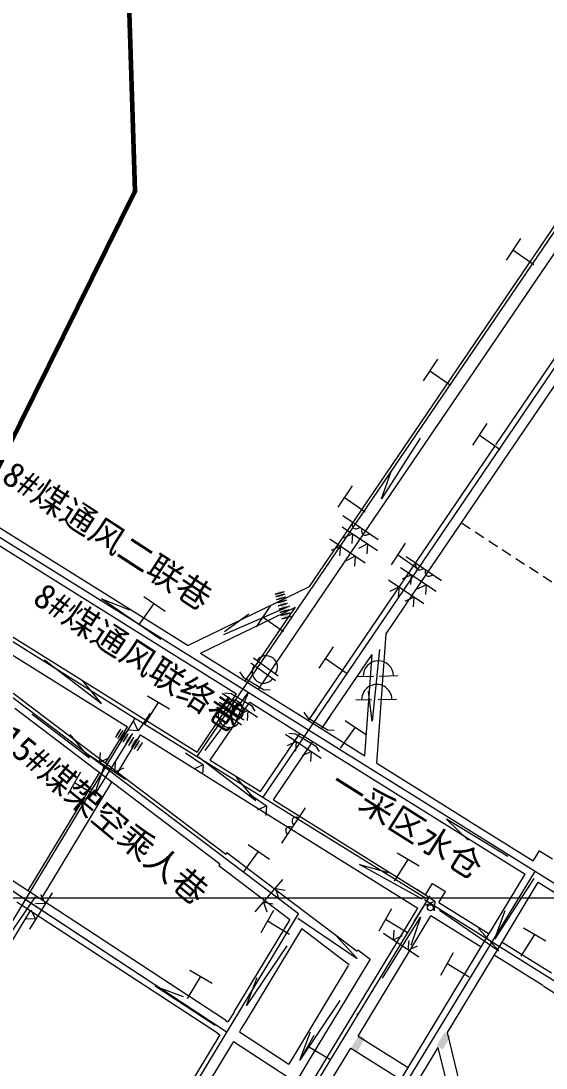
# Model space of a CAD drawing. Header units: inches. Extents: x 19725493 to 19730068, y 4137932 to 4142732.
# Drawn here: x 19728086.4 to 19728263.9, y 4140442.5 to 4140796.5 of the extents above; entities that cross this region are included whole.
import ezdxf

# ---------------------------------------------------------------- set-up
doc = ezdxf.new("R2010")
doc.units = ezdxf.units.IN
doc.header["$MEASUREMENT"] = 0
doc.linetypes.add('虚线', pattern=[0.0045, 0.00175, -0.001, 0.00175])
doc.layers.get('0').update_dxf_attribs({"lineweight": 0})
for name, color, linetype, lineweight in [('主要大巷', 7, 'Continuous', 0), ('保安煤柱', 7, 'Continuous', 0), ('未掘巷道', 7, 'Continuous', 15), ('次要巷道', 7, 'Continuous', 0), ('煤巷', 7, 'Continuous', 0), ('经纬网', 7, 'Continuous', 0), ('通风系统图', 7, 'Continuous', 0), ('防尘', 7, 'Continuous', 0)]:
    doc.layers.add(name, color=color, linetype=linetype, lineweight=lineweight)
doc.layers.add('岩巷', color=30, linetype='Continuous', lineweight=0, true_color=0xff7f00)
doc.styles.add('仿宋', font='')
doc.styles.get('仿宋').set_extended_font_data('仿宋')

# ---------------------------------------------------------------- blocks, each defined once
blk = doc.blocks.new('lr_block_71', base_point=(19728158.67, 4140555.49))
at = {"layer": '通风系统图', "color": 34, "linetype": 'Continuous', "lineweight": 9, "true_color": 0x994c00}
for p, q in [((19728152.61, 4140564.63), (19728160.91, 4140558.59)), ((19728153.49, 4140566.25), (19728161.79, 4140560.21))]:
    blk.add_line(p, q, dxfattribs=at)
for centre, start, end in [((19728157.76, 4140563.14), 323.9552, 143.9552), ((19728156.89, 4140561.52), 143.9552, 323.9552)]:
    blk.add_arc(centre, 3.85, start, end, dxfattribs=at)
blk = doc.blocks.new('栅栏门_1_1')
for points in [[(-1.62, 4.32), (1.76, 4.32), (1.76, 3.84), (-1.62, 3.84)], [(0.9, 4.66), (0.9, -4.9), (-0.69, -4.9), (-0.69, 4.66)], [(-1.62, 3.47), (1.76, 3.47), (1.76, 3), (-1.62, 3)], [(-1.62, 2.44), (1.76, 2.44), (1.76, 1.97), (-1.62, 1.97)], [(-1.62, 1.36), (1.76, 1.36), (1.76, 0.88), (-1.62, 0.88)], [(-1.62, 0.25), (1.76, 0.25), (1.76, -0.23), (-1.62, -0.23)], [(-1.62, -0.9), (1.76, -0.9), (1.76, -1.38), (-1.62, -1.38)], [(-1.62, -2.01), (1.76, -2.01), (1.76, -2.48), (-1.62, -2.48)], [(-1.62, -3.11), (1.76, -3.11), (1.76, -3.59), (-1.62, -3.59)], [(-1.62, -4.31), (1.76, -4.31), (1.76, -4.79), (-1.62, -4.79)]]:
    blk.add_hatch(color=7).paths.add_polyline_path(points, flags=17)
blk = doc.blocks.new('lr_block_95', base_point=(19728170.19, 4140570.41))
at = {"layer": '通风系统图', "color": 34, "linetype": 'Continuous', "lineweight": 9, "true_color": 0x994c00}
for p, q in [((19728165, 4140581.17), (19728173.3, 4140575.13)), ((19728164.13, 4140579.55), (19728172.43, 4140573.51))]:
    blk.add_line(p, q, dxfattribs=at)
for centre, start, end in [((19728169.28, 4140578.06), 323.9552, 143.9552), ((19728168.4, 4140576.44), 143.9552, 323.9552)]:
    blk.add_arc(centre, 3.85, start, end, dxfattribs=at)

msp = doc.modelspace()

# ---------------------------------------------------------------- hatches: boundary and pattern name
at = {"layer": '通风系统图', "true_color": 0xff0000}
for points in [[(19728200.62, 4140453.75), (19728197.97, 4140449.27), (19728200.08, 4140448.02), (19728202.73, 4140452.5)], [(19728229.54, 4140454.51), (19728226.89, 4140450.03), (19728229, 4140448.78), (19728231.65, 4140453.26)]]:
    msp.add_hatch(color=1, dxfattribs=at).paths.add_polyline_path(points, flags=17)

# ---------------------------------------------------------------- linework, layer by layer
at = {"color": 7, "linetype": '虚线', "ltscale": 2000}
msp.add_line((19728235.28, 4140626.79), (19728394.34, 4140523.53), dxfattribs=at)
at = {"layer": '保安煤柱', "color": 1, "lineweight": 60, "true_color": 0xff0000, "flags": 128}
msp.add_lwpolyline([(19728059, 4140987), (19727660, 4140967), (19727685, 4140772), (19727564, 4140690), (19727674, 4140339), (19727994, 4140372), (19727989, 4140464), (19728125, 4140739), (19728122, 4140835), (19728059, 4140987)], dxfattribs=at)
at = {"layer": '岩巷', "lineweight": 9}
for p, q in [((19728042.54, 4140600.58), (19728086.97, 4140566.88)), ((19728086.61, 4140567.15), (19728155.64, 4140514.8)), ((19728084.31, 4140564.13), (19728153.66, 4140511.53)), ((19728156, 4140515.4), (19728177.68, 4140498.96)), ((19728153.3, 4140510.93), (19728174.97, 4140494.49)), ((19728177.68, 4140498.96), (19728184.07, 4140494.11)), ((19728174.97, 4140494.49), (19728177.3, 4140492.72)), ((19728184.07, 4140494.11), (19728194.49, 4140486.2)), ((19728181.36, 4140489.64), (19728191.35, 4140482.06)), ((19728194.49, 4140486.2), (19728196.5, 4140484.69)), ((19728191.35, 4140482.06), (19728193.35, 4140480.54)), ((19728196.5, 4140484.69), (19728200.02, 4140482.01)), ((19728200.3, 4140482.47), (19728204.46, 4140479.31)), ((19728193.35, 4140480.54), (19728197.31, 4140477.54))]:
    msp.add_line(p, q, dxfattribs=at)
at = {"layer": '岩巷', "lineweight": 9, "flags": 128}
for points in [[(19728156, 4140515.4), (19728155.64, 4140514.8)], [(19728153.66, 4140511.53), (19728153.3, 4140510.93)], [(19728177.29, 4140492.73), (19728158.37, 4140461.5)], [(19728181.36, 4140489.64), (19728162.62, 4140458.72)], [(19728200.3, 4140482.47), (19728200.02, 4140482.01)], [(19728204.46, 4140479.31), (19728193.74, 4140461.61)], [(19728197.06, 4140477.12), (19728189.38, 4140464.45)], [(19728189.38, 4140464.45), (19728180.86, 4140450.38)], [(19728193.74, 4140461.61), (19728185.21, 4140447.53)], [(19728160.24, 4140454.78), (19728176.92, 4140443.87)], [(19728158.27, 4140451.53), (19728179.3, 4140437.78)], [(19728180.86, 4140450.38), (19728176.92, 4140443.87)], [(19728185.21, 4140447.53), (19728179.3, 4140437.78)]]:
    msp.add_lwpolyline(points, dxfattribs=at)
at = {"layer": '未掘巷道', "color": 7, "lineweight": 0}
msp.add_circle((19728224.79, 4140496.71), 1, dxfattribs=at)
at = {"layer": '煤巷', "lineweight": 9}
for p, q in [((19728251.2, 4140650.25), (19728366.14, 4140819.59)), ((19728246.9, 4140653.17), (19728358.54, 4140817.66)), ((19728193.87, 4140619.91), (19728274.1, 4140738.12)), ((19728198.17, 4140616.99), (19728278.4, 4140735.2)), ((19728214.72, 4140605.76), (19728246.79, 4140653.01)), ((19728219.02, 4140602.84), (19728251.2, 4140650.25)), ((19728181.85, 4140592.95), (19728198.17, 4140616.99)), ((19728183.97, 4140605.34), (19728193.87, 4140619.91)), ((19728142.85, 4140585.42), (19728183.97, 4140605.34)), ((19728183.63, 4140559.96), (19728214.72, 4140605.76)), ((19728209.85, 4140589.33), (19728219.02, 4140602.84)), ((19728147.06, 4140582.8), (19728179.25, 4140598.38)), ((19728162.24, 4140573.32), (19728177.44, 4140595.71)), ((19728177.44, 4140595.71), (19728179.25, 4140598.38)), ((19728166.65, 4140570.56), (19728181.85, 4140592.95)), ((19728206.66, 4140545.58), (19728209.85, 4140589.33)), ((19728188.04, 4140557.2), (19728205.13, 4140582.38)), ((19728202.63, 4140548.09), (19728205.13, 4140582.38)), ((19728145.94, 4140549.3), (19728159.32, 4140569.01)), ((19728150.36, 4140546.55), (19728163.73, 4140566.25)), ((19728167.33, 4140535.95), (19728180.71, 4140555.65)), ((19728171.75, 4140533.19), (19728185.12, 4140552.9)), ((19728260.21, 4140513.58), (19728261.65, 4140515.96)), ((19728259.58, 4140512.54), (19728260.21, 4140513.58)), ((19728243.57, 4140486.12), (19728256.88, 4140508.09)), ((19728248.02, 4140483.43), (19728261.29, 4140505.34)), ((19728191.93, 4140400.88), (19728243.58, 4140486.12)), ((19728230.54, 4140454.57), (19728248.02, 4140483.43)), ((19728262.95, 4140470.29), (19728316.66, 4140436.75)), ((19728236.37, 4140430.83), (19728230.54, 4140454.57)), ((19728196.38, 4140398.18), (19728227.46, 4140449.49)), ((19728231.26, 4140434.02), (19728227.46, 4140449.49))]:
    msp.add_line(p, q, dxfattribs=at)
at = {"layer": '煤巷', "color": 98, "lineweight": 9, "true_color": 0x003300}
for p, q in [((19728183.63, 4140559.96), (19728186.26, 4140563.84)), ((19728188.04, 4140557.2), (19728190.68, 4140561.08))]:
    msp.add_line(p, q, dxfattribs=at)
at = {"layer": '煤巷', "lineweight": 9, "flags": 128}
for points in [[(19728048.37, 4140644.42), (19728142.89, 4140585.4)], [(19728061.72, 4140629.95), (19728139.96, 4140581.09)], [(19728048.71, 4140610.02), (19728145.94, 4140549.3)], [(19728045.86, 4140605.66), (19728122.4, 4140557.87)], [(19728139.96, 4140581.09), (19728159.32, 4140569.01)], [(19728147.06, 4140582.8), (19728183.63, 4140559.96)], [(19728160.33, 4140576.52), (19728161.52, 4140574.63), (19728168.38, 4140570.51), (19728170.61, 4140570.34)], [(19728155.24, 4140569.34), (19728157.46, 4140569.17), (19728164.32, 4140565.04), (19728165.52, 4140563.15)], [(19728163.73, 4140566.25), (19728180.71, 4140555.65)], [(19728182.03, 4140562.88), (19728183.22, 4140560.99), (19728190.08, 4140556.86), (19728192.31, 4140556.69)], [(19728183.63, 4140559.96), (19728202.63, 4140548.09)], [(19728114.99, 4140545.63), (19728122.4, 4140557.87)], [(19728119.15, 4140542.47), (19728126.85, 4140555.18)], [(19728126.81, 4140555.12), (19728169.35, 4140528.56)], [(19728176.94, 4140555.69), (19728179.17, 4140555.52), (19728186.02, 4140551.39), (19728187.22, 4140549.51)], [(19728180.71, 4140555.65), (19728234.92, 4140521.8)], [(19728150.36, 4140546.55), (19728167.33, 4140535.95)], [(19728088.77, 4140502.35), (19728113.01, 4140542.36)], [(19728206.66, 4140545.58), (19728237.67, 4140526.21)], [(19728093.21, 4140499.65), (19728117.17, 4140539.2)], [(19728155.51, 4140458.71), (19728042.16, 4140532.81)], [(19728171.75, 4140533.19), (19728223.2, 4140501.06)], [(19728169.35, 4140528.56), (19728220.51, 4140496.61)], [(19728237.84, 4140526.11), (19728259.58, 4140512.54)], [(19728234.92, 4140521.8), (19728256.88, 4140508.09)], [(19728261.65, 4140515.96), (19728266.06, 4140513.2)], [(19728223.2, 4140501.06), (19728225.56, 4140504.95)], [(19728225.56, 4140504.95), (19728229.97, 4140502.2)], [(19728261.23, 4140505.38), (19728278.25, 4140494.75)], [(19728227.69, 4140498.44), (19728229.97, 4140502.2)], [(19728152.81, 4140454.25), (19728085.03, 4140498.57)], [(19728184.59, 4140437.34), (19728220.51, 4140496.61)], [(19728227.69, 4140498.44), (19728244.63, 4140487.86)], [(19728047.45, 4140426.06), (19728089.58, 4140495.59)], [(19728200.36, 4140453.32), (19728225, 4140493.99)], [(19728241.93, 4140483.41), (19728225, 4140493.99)], [(19728249.04, 4140485.11), (19728265.7, 4140474.7)], [(19728262.78, 4140470.4), (19728246.34, 4140480.66)], [(19728158.47, 4140461.43), (19728156.56, 4140458.5)], [(19728155.51, 4140458.71), (19728156.35, 4140458.16)], [(19728156.56, 4140458.5), (19728156.35, 4140458.16)], [(19728162.63, 4140458.72), (19728160.9, 4140455.87)], [(19728153.65, 4140453.71), (19728129.73, 4140414.22)], [(19728152.81, 4140454.26), (19728153.65, 4140453.71)], [(19728160.9, 4140455.87), (19728160.24, 4140454.78)], [(19728158.27, 4140451.53), (19728134.07, 4140411.59)], [(19728200.36, 4140453.32), (19728217.29, 4140442.74)], [(19728189.04, 4140434.64), (19728197.87, 4140449.21)], [(19728197.87, 4140449.21), (19728214.81, 4140438.64)]]:
    msp.add_lwpolyline(points, dxfattribs=at)
at = {"layer": '煤巷', "color": 18, "lineweight": 9, "true_color": 0x260000, "flags": 128}
msp.add_lwpolyline([(19728200.4, 4140460.55), (19728199.91, 4140460.87)], dxfattribs=at)
at = {"layer": '经纬网', "color": 18, "lineweight": 9, "true_color": 0x260000, "flags": 128}
msp.add_lwpolyline([(19725999.81, 4140500), (19730000, 4140500)], dxfattribs=at)
at = {"layer": '通风系统图', "color": 5, "linetype": 'Continuous', "lineweight": 20, "true_color": 0x0000ff}
for p, q in [((19728221.4, 4140655.42), (19728208.25, 4140634.98)), ((19728208.25, 4140634.98), (19728211.68, 4140644.54)), ((19728113.66, 4140601.12), (19728123.12, 4140597.4)), ((19728133.69, 4140587.35), (19728113.66, 4140601.12)), ((19728177.17, 4140598.64), (19728154.85, 4140589.01)), ((19728155.23, 4140590.05), (19728163.41, 4140596.07)), ((19728230.28, 4140526.63), (19728237.55, 4140519.53)), ((19728251.04, 4140514), (19728230.28, 4140526.63)), ((19728259.76, 4140506.64), (19728246.61, 4140486.2)), ((19728246.61, 4140486.2), (19728250.04, 4140495.76))]:
    msp.add_line(p, q, dxfattribs=at)
at = {"layer": '通风系统图', "color": 1, "linetype": 'Continuous', "lineweight": 20, "true_color": 0xff0000}
for p, q in [((19728207.59, 4140583.98), (19728205.18, 4140559.8)), ((19728094.36, 4140580.51), (19728113.68, 4140565.76)), ((19728113.68, 4140565.76), (19728107.2, 4140573.59)), ((19728148.67, 4140549.89), (19728163.25, 4140569.33)), ((19728163.25, 4140569.33), (19728159.15, 4140560.04)), ((19728205.18, 4140559.8), (19728203.88, 4140569.87)), ((19728090.21, 4140562.15), (19728109.53, 4140547.4)), ((19728109.53, 4140547.4), (19728103.05, 4140555.23)), ((19728124.09, 4140555.57), (19728111.31, 4140534.9)), ((19728146.46, 4140547.72), (19728165.78, 4140532.97)), ((19728111.31, 4140534.9), (19728114.57, 4140544.53)), ((19728165.78, 4140532.97), (19728159.3, 4140540.79)), ((19728200.79, 4140511.38), (19728210.56, 4140508.59)), ((19728222.06, 4140499.6), (19728200.79, 4140511.38)), ((19728091.17, 4140500.39), (19728077.51, 4140480.28)), ((19728179.97, 4140493.22), (19728200.04, 4140479.51)), ((19728208.67, 4140472.88), (19728221.43, 4140493.56)), ((19728221.43, 4140493.56), (19728218.19, 4140483.94)), ((19728227.87, 4140495.88), (19728247.94, 4140482.17)), ((19728247.94, 4140482.17), (19728241.06, 4140489.65)), ((19728200.04, 4140479.51), (19728193.16, 4140486.98)), ((19728176.24, 4140483.85), (19728162.69, 4140463.67)), ((19728162.69, 4140463.67), (19728166.31, 4140473.17)), ((19728131.74, 4140470.2), (19728141.27, 4140466.67)), ((19728152.04, 4140456.84), (19728131.74, 4140470.2)), ((19728194.22, 4140465.38), (19728180.67, 4140445.21)), ((19728180.67, 4140445.21), (19728184.28, 4140454.7))]:
    msp.add_line(p, q, dxfattribs=at)
at = {"layer": '通风系统图', "color": 34, "linetype": 'Continuous', "lineweight": 5, "true_color": 0x994c00}
for p, q in [((19728200.18, 4140574.87), (19728205.54, 4140575)), ((19728207.63, 4140575.05), (19728213.82, 4140575.2)), ((19728199.66, 4140566.95), (19728205.02, 4140567.06)), ((19728207.12, 4140567.1), (19728213.31, 4140567.22))]:
    msp.add_line(p, q, dxfattribs=at)
for centre, start, end in [((19728207.21, 4140575.04), 1.4097, 181.4097), ((19728206.69, 4140567.09), 1.1236, 181.1236)]:
    msp.add_arc(centre, 5.12, start, end, dxfattribs=at)
at = {"layer": '防尘', "color": 5, "linetype": 'Continuous', "lineweight": 15, "true_color": 0x0000ff}
for p, q in [((19728145.98, 4140547.88), (19728868.14, 4141608.83)), ((19728145.98, 4140547.88), (19728868.14, 4141608.83)), ((19728145.98, 4140547.88), (19728868.14, 4141608.83)), ((19728145.98, 4140547.88), (19728868.14, 4141608.83)), ((19728168.23, 4140534.14), (19728890.35, 4141597.83)), ((19728168.23, 4140534.14), (19728890.35, 4141597.83)), ((19728168.23, 4140534.14), (19728890.35, 4141597.83)), ((19728168.23, 4140534.14), (19728890.35, 4141597.83))]:
    msp.add_line(p, q, dxfattribs=at)
at = {"layer": '防尘', "color": 36, "linetype": 'Continuous', "lineweight": 15, "true_color": 0x7f3f00}
for p, q in [((19728155.82, 4140454.72), (19727211.6, 4141074.84)), ((19728155.82, 4140454.72), (19727211.6, 4141074.84)), ((19728155.82, 4140454.72), (19727211.6, 4141074.84)), ((19728155.82, 4140454.72), (19727211.6, 4141074.84)), ((19728180.2, 4140494.63), (19727899.55, 4140706.58)), ((19728180.2, 4140494.63), (19727899.55, 4140706.58)), ((19728180.2, 4140494.63), (19727899.55, 4140706.58)), ((19728180.2, 4140494.63), (19727899.55, 4140706.58)), ((19727976.51, 4140685.96), (19728517.34, 4140348.74)), ((19727976.51, 4140685.96), (19728517.34, 4140348.74)), ((19727976.51, 4140685.96), (19728517.34, 4140348.74)), ((19727976.51, 4140685.96), (19728517.34, 4140348.74)), ((19728124.87, 4140560.68), (19727960.83, 4140663.64)), ((19728124.87, 4140560.68), (19727960.83, 4140663.64)), ((19728124.87, 4140560.68), (19727960.83, 4140663.64)), ((19728124.87, 4140560.68), (19727960.83, 4140663.64)), ((19727800.21, 4140023.58), (19728124.94, 4140560.63)), ((19727800.21, 4140023.58), (19728124.94, 4140560.63)), ((19727800.21, 4140023.58), (19728124.94, 4140560.63)), ((19727800.21, 4140023.58), (19728124.94, 4140560.63)), ((19728223.46, 4140499.77), (19728124.4, 4140560.97)), ((19728223.46, 4140499.77), (19728124.4, 4140560.97)), ((19728223.46, 4140499.77), (19728124.4, 4140560.97)), ((19728223.46, 4140499.77), (19728124.4, 4140560.97)), ((19728105.67, 4140255.51), (19728260.29, 4140509.22)), ((19728105.67, 4140255.51), (19728260.29, 4140509.22)), ((19728105.67, 4140255.51), (19728260.29, 4140509.22)), ((19728105.67, 4140255.51), (19728260.29, 4140509.22)), ((19728224.66, 4140500.69), (19727897.41, 4139962.8)), ((19728224.66, 4140500.69), (19727897.41, 4139962.8)), ((19728224.66, 4140500.69), (19727897.41, 4139962.8)), ((19728224.66, 4140500.69), (19727897.41, 4139962.8)), ((19728222.86, 4140499.44), (19728563.16, 4140285.93)), ((19728222.86, 4140499.44), (19728563.16, 4140285.93)), ((19728222.86, 4140499.44), (19728563.16, 4140285.93)), ((19728222.86, 4140499.44), (19728563.16, 4140285.93)), ((19727673.33, 4139656.96), (19728180.2, 4140494.63)), ((19727673.33, 4139656.96), (19728180.2, 4140494.63)), ((19727673.33, 4139656.96), (19728180.2, 4140494.63)), ((19727673.33, 4139656.96), (19728180.2, 4140494.63))]:
    msp.add_line(p, q, dxfattribs=at)
at = {"layer": '防尘', "color": 7, "linetype": 'Continuous', "lineweight": 15}
for p, q in [((19728250.56, 4140715.69), (19728255.37, 4140722.96)), ((19728250.56, 4140715.69), (19728255.37, 4140722.96)), ((19728250.56, 4140715.69), (19728255.37, 4140722.96)), ((19728250.56, 4140715.69), (19728255.37, 4140722.96)), ((19728259.72, 4140714.04), (19728252.62, 4140719.01)), ((19728259.72, 4140714.04), (19728252.62, 4140719.01)), ((19728259.72, 4140714.04), (19728252.62, 4140719.01)), ((19728259.72, 4140714.04), (19728252.62, 4140719.01)), ((19728222.5, 4140674.89), (19728227.31, 4140682.16)), ((19728222.5, 4140674.89), (19728227.31, 4140682.16)), ((19728222.5, 4140674.89), (19728227.31, 4140682.16)), ((19728222.5, 4140674.89), (19728227.31, 4140682.16)), ((19728231.66, 4140673.24), (19728224.56, 4140678.21)), ((19728231.66, 4140673.24), (19728224.56, 4140678.21)), ((19728231.66, 4140673.24), (19728224.56, 4140678.21)), ((19728231.66, 4140673.24), (19728224.56, 4140678.21)), ((19728239.21, 4140653.14), (19728244.03, 4140660.41)), ((19728239.21, 4140653.14), (19728244.03, 4140660.41)), ((19728239.21, 4140653.14), (19728244.03, 4140660.41)), ((19728239.21, 4140653.14), (19728244.03, 4140660.41)), ((19728248.38, 4140651.49), (19728241.28, 4140656.46)), ((19728248.38, 4140651.49), (19728241.28, 4140656.46)), ((19728248.38, 4140651.49), (19728241.28, 4140656.46)), ((19728248.38, 4140651.49), (19728241.28, 4140656.46)), ((19728193.62, 4140632.1), (19728198.43, 4140639.37)), ((19728193.62, 4140632.1), (19728198.43, 4140639.37)), ((19728193.62, 4140632.1), (19728198.43, 4140639.37)), ((19728193.62, 4140632.1), (19728198.43, 4140639.37)), ((19728202.78, 4140630.45), (19728195.68, 4140635.42)), ((19728202.78, 4140630.45), (19728195.68, 4140635.42)), ((19728202.78, 4140630.45), (19728195.68, 4140635.42)), ((19728202.78, 4140630.45), (19728195.68, 4140635.42)), ((19728195.2, 4140629.31), (19728207.12, 4140621.23)), ((19728195.2, 4140629.31), (19728207.12, 4140621.23)), ((19728195.2, 4140629.31), (19728207.12, 4140621.23)), ((19728195.2, 4140629.31), (19728207.12, 4140621.23)), ((19728194.93, 4140625.54), (19728206.89, 4140617.53)), ((19728194.93, 4140625.54), (19728206.89, 4140617.53)), ((19728194.93, 4140625.54), (19728206.89, 4140617.53)), ((19728194.93, 4140625.54), (19728206.89, 4140617.53)), ((19728190.77, 4140621.38), (19728202.74, 4140613.37)), ((19728190.77, 4140621.38), (19728202.74, 4140613.37)), ((19728190.77, 4140621.38), (19728202.74, 4140613.37)), ((19728190.77, 4140621.38), (19728202.74, 4140613.37)), ((19728198.53, 4140623.13), (19728195.42, 4140621.65)), ((19728198.53, 4140623.13), (19728195.42, 4140621.65)), ((19728198.53, 4140623.13), (19728195.42, 4140621.65)), ((19728198.53, 4140623.13), (19728195.42, 4140621.65)), ((19728198.53, 4140623.13), (19728198.29, 4140619.84)), ((19728198.53, 4140623.13), (19728198.29, 4140619.84)), ((19728198.53, 4140623.13), (19728198.29, 4140619.84)), ((19728198.53, 4140623.13), (19728198.29, 4140619.84)), ((19728194.38, 4140618.98), (19728191.27, 4140617.5)), ((19728194.38, 4140618.98), (19728191.27, 4140617.5)), ((19728194.38, 4140618.98), (19728191.27, 4140617.5)), ((19728194.38, 4140618.98), (19728191.27, 4140617.5)), ((19728194.38, 4140618.98), (19728194.13, 4140615.69)), ((19728194.38, 4140618.98), (19728194.13, 4140615.69)), ((19728194.38, 4140618.98), (19728194.13, 4140615.69)), ((19728194.38, 4140618.98), (19728194.13, 4140615.69)), ((19728203.58, 4140619.69), (19728200.47, 4140618.2)), ((19728203.58, 4140619.69), (19728200.47, 4140618.2)), ((19728203.58, 4140619.69), (19728200.47, 4140618.2)), ((19728203.58, 4140619.69), (19728200.47, 4140618.2)), ((19728203.58, 4140619.69), (19728203.34, 4140616.39)), ((19728203.58, 4140619.69), (19728203.34, 4140616.39)), ((19728203.58, 4140619.69), (19728203.34, 4140616.39)), ((19728203.58, 4140619.69), (19728203.34, 4140616.39)), ((19728211.62, 4140612.69), (19728216.43, 4140619.96)), ((19728211.62, 4140612.69), (19728216.43, 4140619.96)), ((19728211.62, 4140612.69), (19728216.43, 4140619.96)), ((19728211.62, 4140612.69), (19728216.43, 4140619.96)), ((19728199.43, 4140615.53), (19728196.32, 4140614.05)), ((19728199.43, 4140615.53), (19728196.32, 4140614.05)), ((19728199.43, 4140615.53), (19728196.32, 4140614.05)), ((19728199.43, 4140615.53), (19728196.32, 4140614.05)), ((19728199.43, 4140615.53), (19728199.19, 4140612.24)), ((19728199.43, 4140615.53), (19728199.19, 4140612.24)), ((19728199.43, 4140615.53), (19728199.19, 4140612.24)), ((19728199.43, 4140615.53), (19728199.19, 4140612.24)), ((19728220.78, 4140611.04), (19728213.68, 4140616.01)), ((19728220.78, 4140611.04), (19728213.68, 4140616.01)), ((19728220.78, 4140611.04), (19728213.68, 4140616.01)), ((19728220.78, 4140611.04), (19728213.68, 4140616.01)), ((19728216.65, 4140615.45), (19728228.58, 4140607.38)), ((19728216.65, 4140615.45), (19728228.58, 4140607.38)), ((19728216.65, 4140615.45), (19728228.58, 4140607.38)), ((19728216.65, 4140615.45), (19728228.58, 4140607.38)), ((19728214.76, 4140611.71), (19728226.73, 4140603.7)), ((19728214.76, 4140611.71), (19728226.73, 4140603.7)), ((19728214.76, 4140611.71), (19728226.73, 4140603.7)), ((19728214.76, 4140611.71), (19728226.73, 4140603.7)), ((19728210.61, 4140607.55), (19728222.58, 4140599.55)), ((19728210.61, 4140607.55), (19728222.58, 4140599.55)), ((19728210.61, 4140607.55), (19728222.58, 4140599.55)), ((19728210.61, 4140607.55), (19728222.58, 4140599.55)), ((19728218.36, 4140609.31), (19728215.26, 4140607.83)), ((19728218.36, 4140609.31), (19728215.26, 4140607.83)), ((19728218.36, 4140609.31), (19728215.26, 4140607.83)), ((19728218.36, 4140609.31), (19728215.26, 4140607.83)), ((19728218.36, 4140609.31), (19728218.12, 4140606.01)), ((19728218.36, 4140609.31), (19728218.12, 4140606.01)), ((19728218.36, 4140609.31), (19728218.12, 4140606.01)), ((19728218.36, 4140609.31), (19728218.12, 4140606.01)), ((19728214.21, 4140605.15), (19728211.1, 4140603.67)), ((19728214.21, 4140605.15), (19728211.1, 4140603.67)), ((19728214.21, 4140605.15), (19728211.1, 4140603.67)), ((19728214.21, 4140605.15), (19728211.1, 4140603.67)), ((19728214.21, 4140605.15), (19728213.97, 4140601.86)), ((19728214.21, 4140605.15), (19728213.97, 4140601.86)), ((19728214.21, 4140605.15), (19728213.97, 4140601.86)), ((19728214.21, 4140605.15), (19728213.97, 4140601.86)), ((19728223.41, 4140605.86), (19728220.31, 4140604.38)), ((19728223.41, 4140605.86), (19728220.31, 4140604.38)), ((19728223.41, 4140605.86), (19728220.31, 4140604.38)), ((19728223.41, 4140605.86), (19728220.31, 4140604.38)), ((19728223.41, 4140605.86), (19728223.17, 4140602.57)), ((19728223.41, 4140605.86), (19728223.17, 4140602.57)), ((19728223.41, 4140605.86), (19728223.17, 4140602.57)), ((19728223.41, 4140605.86), (19728223.17, 4140602.57)), ((19728126.43, 4140592.55), (19728131.49, 4140599.58)), ((19728126.43, 4140592.55), (19728131.49, 4140599.58)), ((19728126.43, 4140592.55), (19728131.49, 4140599.58)), ((19728126.43, 4140592.55), (19728131.49, 4140599.58)), ((19728127.99, 4140601.9), (19728135.2, 4140597)), ((19728127.99, 4140601.9), (19728135.2, 4140597)), ((19728127.99, 4140601.9), (19728135.2, 4140597)), ((19728127.99, 4140601.9), (19728135.2, 4140597)), ((19728166.02, 4140591.65), (19728170.84, 4140598.92)), ((19728166.02, 4140591.65), (19728170.84, 4140598.92)), ((19728166.02, 4140591.65), (19728170.84, 4140598.92)), ((19728166.02, 4140591.65), (19728170.84, 4140598.92)), ((19728219.26, 4140601.7), (19728216.16, 4140600.22)), ((19728219.26, 4140601.7), (19728216.16, 4140600.22)), ((19728219.26, 4140601.7), (19728216.16, 4140600.22)), ((19728219.26, 4140601.7), (19728216.16, 4140600.22)), ((19728219.26, 4140601.7), (19728219.02, 4140598.41)), ((19728219.26, 4140601.7), (19728219.02, 4140598.41)), ((19728219.26, 4140601.7), (19728219.02, 4140598.41)), ((19728219.26, 4140601.7), (19728219.02, 4140598.41)), ((19728175.19, 4140590), (19728168.09, 4140594.97)), ((19728175.19, 4140590), (19728168.09, 4140594.97)), ((19728175.19, 4140590), (19728168.09, 4140594.97)), ((19728175.19, 4140590), (19728168.09, 4140594.97)), ((19728187.21, 4140577.65), (19728192.03, 4140584.92)), ((19728187.21, 4140577.65), (19728192.03, 4140584.92)), ((19728187.21, 4140577.65), (19728192.03, 4140584.92)), ((19728187.21, 4140577.65), (19728192.03, 4140584.92)), ((19728196.37, 4140576), (19728189.28, 4140580.97)), ((19728196.37, 4140576), (19728189.28, 4140580.97)), ((19728196.37, 4140576), (19728189.28, 4140580.97)), ((19728196.37, 4140576), (19728189.28, 4140580.97)), ((19728129.16, 4140568.33), (19728136.67, 4140563.92)), ((19728129.16, 4140568.33), (19728136.67, 4140563.92)), ((19728129.16, 4140568.33), (19728136.67, 4140563.92)), ((19728129.16, 4140568.33), (19728136.67, 4140563.92)), ((19728154.42, 4140569.2), (19728166.39, 4140561.19)), ((19728154.42, 4140569.2), (19728166.39, 4140561.19)), ((19728154.42, 4140569.2), (19728166.39, 4140561.19)), ((19728154.42, 4140569.2), (19728166.39, 4140561.19)), ((19728128.34, 4140558.77), (19728132.92, 4140566.13)), ((19728128.34, 4140558.77), (19728132.92, 4140566.13)), ((19728128.34, 4140558.77), (19728132.92, 4140566.13)), ((19728128.34, 4140558.77), (19728132.92, 4140566.13)), ((19728158.02, 4140566.79), (19728154.92, 4140565.31)), ((19728158.02, 4140566.79), (19728154.92, 4140565.31)), ((19728158.02, 4140566.79), (19728154.92, 4140565.31)), ((19728158.02, 4140566.79), (19728154.92, 4140565.31)), ((19728158.02, 4140566.79), (19728157.78, 4140563.5)), ((19728158.02, 4140566.79), (19728157.78, 4140563.5)), ((19728158.02, 4140566.79), (19728157.78, 4140563.5)), ((19728158.02, 4140566.79), (19728157.78, 4140563.5)), ((19728130.09, 4140562.47), (19728126.06, 4140556.51)), ((19728130.09, 4140562.47), (19728126.06, 4140556.51)), ((19728130.09, 4140562.47), (19728126.06, 4140556.51)), ((19728130.09, 4140562.47), (19728126.06, 4140556.51)), ((19728163.08, 4140563.35), (19728159.97, 4140561.87)), ((19728163.08, 4140563.35), (19728159.97, 4140561.87)), ((19728163.08, 4140563.35), (19728159.97, 4140561.87)), ((19728163.08, 4140563.35), (19728159.97, 4140561.87)), ((19728163.08, 4140563.35), (19728162.83, 4140560.05)), ((19728163.08, 4140563.35), (19728162.83, 4140560.05)), ((19728163.08, 4140563.35), (19728162.83, 4140560.05)), ((19728163.08, 4140563.35), (19728162.83, 4140560.05)), ((19728196.03, 4140560.04), (19728203.24, 4140555.14)), ((19728196.03, 4140560.04), (19728203.24, 4140555.14)), ((19728196.03, 4140560.04), (19728203.24, 4140555.14)), ((19728196.03, 4140560.04), (19728203.24, 4140555.14)), ((19728126.06, 4140556.52), (19728122.77, 4140556.78)), ((19728126.06, 4140556.52), (19728122.77, 4140556.78)), ((19728126.06, 4140556.52), (19728122.77, 4140556.78)), ((19728126.06, 4140556.52), (19728122.77, 4140556.78)), ((19728126.06, 4140556.52), (19728124.6, 4140559.63)), ((19728126.06, 4140556.52), (19728124.6, 4140559.63)), ((19728126.06, 4140556.52), (19728124.6, 4140559.63)), ((19728126.06, 4140556.52), (19728124.6, 4140559.63)), ((19728194.46, 4140550.69), (19728199.53, 4140557.72)), ((19728194.46, 4140550.69), (19728199.53, 4140557.72)), ((19728194.46, 4140550.69), (19728199.53, 4140557.72)), ((19728194.46, 4140550.69), (19728199.53, 4140557.72)), ((19728175.87, 4140555.34), (19728187.84, 4140547.33)), ((19728175.87, 4140555.34), (19728187.84, 4140547.33)), ((19728175.87, 4140555.34), (19728187.84, 4140547.33)), ((19728175.87, 4140555.34), (19728187.84, 4140547.33)), ((19728179.48, 4140552.94), (19728176.37, 4140551.46)), ((19728179.48, 4140552.94), (19728176.37, 4140551.46)), ((19728179.48, 4140552.94), (19728176.37, 4140551.46)), ((19728179.48, 4140552.94), (19728176.37, 4140551.46)), ((19728179.48, 4140552.94), (19728179.23, 4140549.65)), ((19728179.48, 4140552.94), (19728179.23, 4140549.65)), ((19728179.48, 4140552.94), (19728179.23, 4140549.65)), ((19728179.48, 4140552.94), (19728179.23, 4140549.65)), ((19728113.05, 4140545.94), (19728113.3, 4140549.23)), ((19728113.05, 4140545.94), (19728113.3, 4140549.23)), ((19728113.05, 4140545.94), (19728113.3, 4140549.23)), ((19728113.05, 4140545.94), (19728113.3, 4140549.23)), ((19728184.53, 4140549.49), (19728181.42, 4140548.01)), ((19728184.53, 4140549.49), (19728181.42, 4140548.01)), ((19728184.53, 4140549.49), (19728181.42, 4140548.01)), ((19728184.53, 4140549.49), (19728181.42, 4140548.01)), ((19728184.53, 4140549.49), (19728184.29, 4140546.2)), ((19728184.53, 4140549.49), (19728184.29, 4140546.2)), ((19728184.53, 4140549.49), (19728184.29, 4140546.2)), ((19728184.53, 4140549.49), (19728184.29, 4140546.2)), ((19728121.71, 4140540.09), (19728109.74, 4140548.1)), ((19728121.71, 4140540.09), (19728109.74, 4140548.1)), ((19728121.71, 4140540.09), (19728109.74, 4140548.1)), ((19728121.71, 4140540.09), (19728109.74, 4140548.1)), ((19728113.05, 4140545.94), (19728116.16, 4140547.42)), ((19728113.05, 4140545.94), (19728116.16, 4140547.42)), ((19728113.05, 4140545.94), (19728116.16, 4140547.42)), ((19728113.05, 4140545.94), (19728116.16, 4140547.42)), ((19728118.1, 4140542.49), (19728118.35, 4140545.78)), ((19728118.1, 4140542.49), (19728118.35, 4140545.78)), ((19728118.1, 4140542.49), (19728118.35, 4140545.78)), ((19728118.1, 4140542.49), (19728118.35, 4140545.78)), ((19728142.05, 4140549.08), (19728148.01, 4140545.05)), ((19728142.05, 4140549.08), (19728148.01, 4140545.05)), ((19728142.05, 4140549.08), (19728148.01, 4140545.05)), ((19728142.05, 4140549.08), (19728148.01, 4140545.05)), ((19728102.36, 4140535.1), (19728106.65, 4140542.69)), ((19728102.36, 4140535.1), (19728106.65, 4140542.69)), ((19728102.36, 4140535.1), (19728106.65, 4140542.69)), ((19728102.36, 4140535.1), (19728106.65, 4140542.69)), ((19728118.1, 4140542.49), (19728121.21, 4140543.97)), ((19728118.1, 4140542.49), (19728121.21, 4140543.97)), ((19728118.1, 4140542.49), (19728121.21, 4140543.97)), ((19728118.1, 4140542.49), (19728121.21, 4140543.97)), ((19728148, 4140545.05), (19728144.89, 4140543.59)), ((19728148, 4140545.05), (19728144.89, 4140543.59)), ((19728148, 4140545.05), (19728144.89, 4140543.59)), ((19728148, 4140545.05), (19728144.89, 4140543.59)), ((19728148, 4140545.05), (19728147.74, 4140541.76)), ((19728148, 4140545.05), (19728147.74, 4140541.76)), ((19728148, 4140545.05), (19728147.74, 4140541.76)), ((19728148, 4140545.05), (19728147.74, 4140541.76)), ((19728111.94, 4140534.44), (19728104.51, 4140538.9)), ((19728111.94, 4140534.44), (19728104.51, 4140538.9)), ((19728111.94, 4140534.44), (19728104.51, 4140538.9)), ((19728111.94, 4140534.44), (19728104.51, 4140538.9)), ((19728163.5, 4140535.23), (19728169.46, 4140531.19)), ((19728163.5, 4140535.23), (19728169.46, 4140531.19)), ((19728163.5, 4140535.23), (19728169.46, 4140531.19)), ((19728163.5, 4140535.23), (19728169.46, 4140531.19)), ((19728169.45, 4140531.2), (19728166.34, 4140529.73)), ((19728169.45, 4140531.2), (19728166.34, 4140529.73)), ((19728169.45, 4140531.2), (19728166.34, 4140529.73)), ((19728169.45, 4140531.2), (19728166.34, 4140529.73)), ((19728169.45, 4140531.2), (19728169.19, 4140527.9)), ((19728169.45, 4140531.2), (19728169.19, 4140527.9)), ((19728169.45, 4140531.2), (19728169.19, 4140527.9)), ((19728169.45, 4140531.2), (19728169.19, 4140527.9)), ((19728182.53, 4140530.46), (19728174.46, 4140518.53)), ((19728182.53, 4140530.46), (19728174.46, 4140518.53)), ((19728182.53, 4140530.46), (19728174.46, 4140518.53)), ((19728182.53, 4140530.46), (19728174.46, 4140518.53)), ((19728163.23, 4140518.04), (19728170.39, 4140513.08)), ((19728163.23, 4140518.04), (19728170.39, 4140513.08)), ((19728163.23, 4140518.04), (19728170.39, 4140513.08)), ((19728163.23, 4140518.04), (19728170.39, 4140513.08)), ((19728161.59, 4140508.7), (19728166.7, 4140515.69)), ((19728161.59, 4140508.7), (19728166.7, 4140515.69)), ((19728161.59, 4140508.7), (19728166.7, 4140515.69)), ((19728161.59, 4140508.7), (19728166.7, 4140515.69)), ((19728213.54, 4140515.26), (19728221.06, 4140510.86)), ((19728213.54, 4140515.26), (19728221.06, 4140510.86)), ((19728213.54, 4140515.26), (19728221.06, 4140510.86)), ((19728213.54, 4140515.26), (19728221.06, 4140510.86)), ((19728212.73, 4140505.7), (19728217.3, 4140513.06)), ((19728212.73, 4140505.7), (19728217.3, 4140513.06)), ((19728212.73, 4140505.7), (19728217.3, 4140513.06)), ((19728212.73, 4140505.7), (19728217.3, 4140513.06)), ((19728165.58, 4140495.34), (19728174.97, 4140506.26)), ((19728165.58, 4140495.34), (19728174.97, 4140506.26)), ((19728165.58, 4140495.34), (19728174.97, 4140506.26)), ((19728165.58, 4140495.34), (19728174.97, 4140506.26)), ((19728172.43, 4140503.23), (19728175.67, 4140502.59)), ((19728172.43, 4140503.23), (19728173.52, 4140499.97)), ((19728172.43, 4140503.23), (19728175.67, 4140502.59)), ((19728172.43, 4140503.23), (19728173.52, 4140499.97)), ((19728172.43, 4140503.23), (19728175.67, 4140502.59)), ((19728172.43, 4140503.23), (19728173.52, 4140499.97)), ((19728172.43, 4140503.23), (19728175.67, 4140502.59)), ((19728172.43, 4140503.23), (19728173.52, 4140499.97)), ((19728096.96, 4140501.69), (19728089.35, 4140489.46)), ((19728096.96, 4140501.69), (19728089.35, 4140489.46)), ((19728096.96, 4140501.69), (19728089.35, 4140489.46)), ((19728096.96, 4140501.69), (19728089.35, 4140489.46)), ((19728094.68, 4140498.01), (19728093.1, 4140501.06)), ((19728094.68, 4140498.01), (19728093.1, 4140501.06)), ((19728094.68, 4140498.01), (19728093.1, 4140501.06)), ((19728094.68, 4140498.01), (19728093.1, 4140501.06)), ((19728220.36, 4140503), (19728226.33, 4140498.97)), ((19728220.36, 4140503), (19728226.33, 4140498.97)), ((19728220.36, 4140503), (19728226.33, 4140498.97)), ((19728220.36, 4140503), (19728226.33, 4140498.97)), ((19728094.68, 4140498.01), (19728091.38, 4140498.14)), ((19728094.68, 4140498.01), (19728091.38, 4140498.14)), ((19728094.68, 4140498.01), (19728091.38, 4140498.14)), ((19728094.68, 4140498.01), (19728091.38, 4140498.14)), ((19728168.4, 4140498.63), (19728171.64, 4140497.99)), ((19728168.4, 4140498.63), (19728169.49, 4140495.37)), ((19728168.4, 4140498.63), (19728171.64, 4140497.99)), ((19728168.4, 4140498.63), (19728169.49, 4140495.37)), ((19728168.4, 4140498.63), (19728171.64, 4140497.99)), ((19728168.4, 4140498.63), (19728169.49, 4140495.37)), ((19728168.4, 4140498.63), (19728171.64, 4140497.99)), ((19728168.4, 4140498.63), (19728169.49, 4140495.37)), ((19728207.46, 4140488.91), (19728211.75, 4140496.5)), ((19728207.46, 4140488.91), (19728211.75, 4140496.5)), ((19728207.46, 4140488.91), (19728211.75, 4140496.5)), ((19728207.46, 4140488.91), (19728211.75, 4140496.5)), ((19728226.32, 4140498.97), (19728223.2, 4140497.51)), ((19728226.32, 4140498.97), (19728223.2, 4140497.51)), ((19728226.32, 4140498.97), (19728223.2, 4140497.51)), ((19728226.32, 4140498.97), (19728223.2, 4140497.51)), ((19728226.32, 4140498.97), (19728226.06, 4140495.68)), ((19728226.32, 4140498.97), (19728226.06, 4140495.68)), ((19728226.32, 4140498.97), (19728226.06, 4140495.68)), ((19728226.32, 4140498.97), (19728226.06, 4140495.68)), ((19728091.4, 4140492.84), (19728088.1, 4140492.98)), ((19728091.4, 4140492.84), (19728088.1, 4140492.98)), ((19728091.4, 4140492.84), (19728088.1, 4140492.98)), ((19728091.4, 4140492.84), (19728088.1, 4140492.98)), ((19728091.4, 4140492.84), (19728089.82, 4140495.9)), ((19728091.4, 4140492.84), (19728089.82, 4140495.9)), ((19728091.4, 4140492.84), (19728089.82, 4140495.9)), ((19728091.4, 4140492.84), (19728089.82, 4140495.9)), ((19728167.63, 4140488.33), (19728171.92, 4140495.92)), ((19728167.63, 4140488.33), (19728171.92, 4140495.92)), ((19728167.63, 4140488.33), (19728171.92, 4140495.92)), ((19728167.63, 4140488.33), (19728171.92, 4140495.92)), ((19728217.04, 4140488.25), (19728209.6, 4140492.71)), ((19728217.04, 4140488.25), (19728209.6, 4140492.71)), ((19728217.04, 4140488.25), (19728209.6, 4140492.71)), ((19728217.04, 4140488.25), (19728209.6, 4140492.71)), ((19728177.21, 4140487.67), (19728169.77, 4140492.13)), ((19728177.21, 4140487.67), (19728169.77, 4140492.13)), ((19728177.21, 4140487.67), (19728169.77, 4140492.13)), ((19728177.21, 4140487.67), (19728169.77, 4140492.13)), ((19728212.3, 4140485.8), (19728212.54, 4140489.1)), ((19728212.3, 4140485.8), (19728212.54, 4140489.1)), ((19728212.3, 4140485.8), (19728212.54, 4140489.1)), ((19728212.3, 4140485.8), (19728212.54, 4140489.1)), ((19728256.31, 4140489.88), (19728263.83, 4140485.47)), ((19728256.31, 4140489.88), (19728263.83, 4140485.47)), ((19728256.31, 4140489.88), (19728263.83, 4140485.47)), ((19728256.31, 4140489.88), (19728263.83, 4140485.47)), ((19728220.95, 4140479.95), (19728208.98, 4140487.96)), ((19728220.95, 4140479.95), (19728208.98, 4140487.96)), ((19728220.95, 4140479.95), (19728208.98, 4140487.96)), ((19728220.95, 4140479.95), (19728208.98, 4140487.96)), ((19728212.3, 4140485.8), (19728215.4, 4140487.28)), ((19728212.3, 4140485.8), (19728215.4, 4140487.28)), ((19728212.3, 4140485.8), (19728215.4, 4140487.28)), ((19728212.3, 4140485.8), (19728215.4, 4140487.28)), ((19728217.35, 4140482.35), (19728217.59, 4140485.65)), ((19728217.35, 4140482.35), (19728217.59, 4140485.65)), ((19728217.35, 4140482.35), (19728217.59, 4140485.65)), ((19728217.35, 4140482.35), (19728217.59, 4140485.65)), ((19728255.5, 4140480.31), (19728260.07, 4140487.67)), ((19728255.5, 4140480.31), (19728260.07, 4140487.67)), ((19728255.5, 4140480.31), (19728260.07, 4140487.67)), ((19728255.5, 4140480.31), (19728260.07, 4140487.67)), ((19728217.35, 4140482.35), (19728220.45, 4140483.84)), ((19728217.35, 4140482.35), (19728220.45, 4140483.84)), ((19728217.35, 4140482.35), (19728220.45, 4140483.84)), ((19728217.35, 4140482.35), (19728220.45, 4140483.84)), ((19728228.39, 4140473.93), (19728232.67, 4140481.52)), ((19728228.39, 4140473.93), (19728232.67, 4140481.52)), ((19728228.39, 4140473.93), (19728232.67, 4140481.52)), ((19728228.39, 4140473.93), (19728232.67, 4140481.52)), ((19728143.49, 4140475.62), (19728151.01, 4140471.21)), ((19728143.49, 4140475.62), (19728151.01, 4140471.21)), ((19728143.49, 4140475.62), (19728151.01, 4140471.21)), ((19728143.49, 4140475.62), (19728151.01, 4140471.21)), ((19728237.96, 4140473.27), (19728230.53, 4140477.72)), ((19728237.96, 4140473.27), (19728230.53, 4140477.72)), ((19728237.96, 4140473.27), (19728230.53, 4140477.72)), ((19728237.96, 4140473.27), (19728230.53, 4140477.72)), ((19728142.67, 4140466.05), (19728147.25, 4140473.41)), ((19728142.67, 4140466.05), (19728147.25, 4140473.41)), ((19728142.67, 4140466.05), (19728147.25, 4140473.41)), ((19728142.67, 4140466.05), (19728147.25, 4140473.41)), ((19728181.27, 4140446.03), (19728185.56, 4140453.62)), ((19728181.27, 4140446.03), (19728185.56, 4140453.62)), ((19728181.27, 4140446.03), (19728185.56, 4140453.62)), ((19728181.27, 4140446.03), (19728185.56, 4140453.62)), ((19728190.85, 4140445.37), (19728183.41, 4140449.83)), ((19728190.85, 4140445.37), (19728183.41, 4140449.83)), ((19728190.85, 4140445.37), (19728183.41, 4140449.83)), ((19728190.85, 4140445.37), (19728183.41, 4140449.83))]:
    msp.add_line(p, q, dxfattribs=at)
at = {"layer": '防尘', "color": 36, "linetype": 'Continuous', "lineweight": 20, "true_color": 0x7f3f00}
msp.add_line((19728155.82, 4140454.72), (19727817.64, 4140677.37), dxfattribs=at)
msp.add_line((19728155.82, 4140454.72), (19727817.64, 4140677.37), dxfattribs=at)
msp.add_line((19728155.82, 4140454.72), (19727817.64, 4140677.37), dxfattribs=at)
msp.add_line((19728155.82, 4140454.72), (19727817.64, 4140677.37), dxfattribs=at)
at = {"layer": '防尘', "linetype": 'Continuous', "lineweight": 15}
msp.add_line((19728224.04, 4140499.8), (19728219.18, 4140492.04), dxfattribs=at)
msp.add_line((19728224.04, 4140499.8), (19728219.18, 4140492.04), dxfattribs=at)
msp.add_line((19728224.04, 4140499.8), (19728219.18, 4140492.04), dxfattribs=at)
msp.add_line((19728224.04, 4140499.8), (19728219.18, 4140492.04), dxfattribs=at)
at = {"layer": '防尘', "color": 7, "linetype": 'Continuous', "lineweight": 15}
for centre, major_axis in [((19728200.5, 4140627.34), (-1.59, -2.34)), ((19728200.5, 4140627.34), (-1.59, -2.34)), ((19728200.5, 4140627.34), (-1.59, -2.34)), ((19728200.5, 4140627.34), (-1.59, -2.34)), ((19728203.69, 4140625.18), (-1.59, -2.34)), ((19728203.69, 4140625.18), (-1.59, -2.34)), ((19728203.69, 4140625.18), (-1.59, -2.34)), ((19728203.69, 4140625.18), (-1.59, -2.34)), ((19728221.95, 4140613.49), (-1.59, -2.34)), ((19728221.95, 4140613.49), (-1.59, -2.34)), ((19728221.95, 4140613.49), (-1.59, -2.34)), ((19728221.95, 4140613.49), (-1.59, -2.34)), ((19728225.14, 4140611.33), (-1.59, -2.34)), ((19728225.14, 4140611.33), (-1.59, -2.34)), ((19728225.14, 4140611.33), (-1.59, -2.34)), ((19728225.14, 4140611.33), (-1.59, -2.34)), ((19728180.57, 4140525.16), (-2.34, 1.59)), ((19728180.57, 4140525.16), (-2.34, 1.59)), ((19728180.57, 4140525.16), (-2.34, 1.59)), ((19728180.57, 4140525.16), (-2.34, 1.59)), ((19728178.4, 4140521.96), (-2.34, 1.59)), ((19728178.4, 4140521.96), (-2.34, 1.59)), ((19728178.4, 4140521.96), (-2.34, 1.59)), ((19728178.4, 4140521.96), (-2.34, 1.59))]:
    msp.add_ellipse(centre, major_axis=major_axis, ratio=0.616162, start_param=5.207066, end_param=7.359305, dxfattribs=at)

# ---------------------------------------------------------------- block references
at = {"layer": '通风系统图'}
for p, rotation in [((19728174.86, 4140599.17), 15.27838658392169), ((19728122.69, 4140553.5), 58.15729018777839)]:
    msp.add_blockref('栅栏门_1_1', p, dxfattribs=dict(at, rotation=rotation))
for name, p in [('lr_block_95', (19728170.19, 4140570.41)), ('lr_block_71', (19728158.67, 4140555.49))]:
    msp.add_blockref(name, p, dxfattribs=at)

# ---------------------------------------------------------------- texts
at = {"layer": '主要大巷', "color": 18, "true_color": 0x260000, "style": '仿宋'}
for s, p in [('8#煤通风二联巷', (19728079.37, 4140641.07)), ('8#煤通风联络巷', (19728089.89, 4140599.95))]:
    msp.add_text(s, height=8.5, rotation=326.9145, dxfattribs=at).set_placement(p)
at = {"layer": '次要巷道', "color": 7, "style": '仿宋'}
for s, rotation, p in [('8#煤至15#煤架空乘人巷', 320.3418, (19728051.51, 4140574.77)), ('一采区水仓', 327.7772, (19728190.14, 4140536.73))]:
    msp.add_text(s, height=8.5, rotation=rotation, dxfattribs=at).set_placement(p)

doc.saveas('drawing.dxf')
